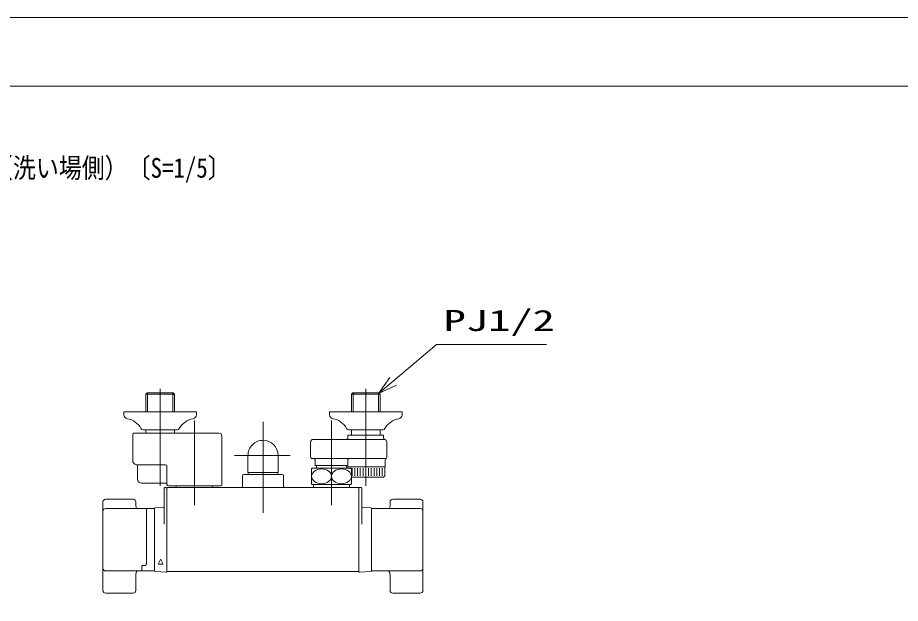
# Model space of a CAD drawing. Units: millimetres on the paper, scale 1:5. Extents: x -305 to 305, y -152 to 152.
# Drawn here: x -215.7 to -86.9, y 63.1 to 148.5 of the extents above; entities that cross this region are included whole.
import ezdxf
from ezdxf.enums import TextEntityAlignment as Align

# ---------------------------------------------------------------- set-up
doc = ezdxf.new("R2010")
doc.units = ezdxf.units.MM
doc.linetypes.add('LONG_CHAIN', pattern=[21, 18, -1, 1, -1])
doc.layers.add('0-0_PV', color=7, linetype='Continuous')
for name, color, linetype, lineweight in [('0-1_RV', 7, 'Continuous', 9), ('0-2_0', 7, 'Continuous', 9), ('0-3_DEFPOINTS', 7, 'Continuous', 9), ('0-5_図面枠', 3, 'Continuous', 9)]:
    doc.layers.add(name, color=color, linetype=linetype, lineweight=lineweight)
doc.styles.add('ＭＳ ゴシック', font='')
doc.styles.get('ＭＳ ゴシック').set_extended_font_data('MS Gothic')

# ---------------------------------------------------------------- blocks, each defined once
blk = doc.blocks.new('_OPEN30')
at = {"layer": '0-2_0'}
blk.add_line((0, 0), (-1, 0), dxfattribs=at)
blk.add_lwpolyline([(-1, 0.2679), (0, 0), (-1, -0.2679)], dxfattribs=at)

msp = doc.modelspace()

# ---------------------------------------------------------------- linework, layer by layer
at = {"layer": '0-1_RV', "linetype": 'LONG_CHAIN'}
for p, q in [((-194.867, 80.21), (-194.867, 94.365)), ((-164.867, 80.21), (-164.867, 94.365)), ((-189.867, 77.373), (-189.867, 89.723)), ((-179.861, 76.267), (-179.861, 89.537)), ((-169.867, 77.373), (-169.867, 89.723)), ((-175.876, 84.644), (-184.008, 84.644))]:
    msp.add_line(p, q, dxfattribs=at)
at = {"layer": '0-1_RV'}
for p, q in [((-196.962, 93.584), (-196.762, 93.784)), ((-192.771, 93.584), (-196.962, 93.584)), ((-196.962, 90.984), (-196.962, 93.584)), ((-196.762, 93.784), (-192.971, 93.784)), ((-196.762, 93.784), (-192.971, 93.784)), ((-196.73, 90.984), (-196.73, 93.784)), ((-193.003, 90.984), (-193.003, 93.784)), ((-192.771, 93.584), (-192.971, 93.784)), ((-192.771, 90.984), (-192.771, 93.584)), ((-166.962, 93.584), (-166.762, 93.784)), ((-162.771, 93.584), (-166.962, 93.584)), ((-166.962, 90.984), (-166.962, 93.584)), ((-166.762, 93.784), (-162.971, 93.784)), ((-166.762, 93.784), (-162.971, 93.784)), ((-166.73, 90.984), (-166.73, 93.784)), ((-163.003, 90.984), (-163.003, 93.784)), ((-162.771, 93.584), (-162.971, 93.784)), ((-162.771, 90.984), (-162.771, 93.584)), ((-189.567, 90.984), (-200.167, 90.984)), ((-200.167, 90.984), (-200.167, 90.584)), ((-189.567, 90.984), (-189.567, 90.584)), ((-159.567, 90.984), (-159.567, 90.584)), ((-198.867, 83.884), (-198.867, 87.684)), ((-186.267, 87.884), (-198.667, 87.884)), ((-192.417, 88.384), (-197.347, 88.384)), ((-196.962, 88.384), (-196.962, 87.884)), ((-192.771, 88.384), (-192.771, 87.884)), ((-167.467, 87.184), (-167.467, 87.584)), ((-167.467, 87.584), (-162.267, 87.584)), ((-167.363, 88.384), (-162.387, 88.384)), ((-166.962, 88.384), (-166.962, 87.584)), ((-162.771, 88.384), (-162.771, 87.584)), ((-162.267, 87.184), (-162.267, 87.584)), ((-185.867, 87.484), (-185.867, 80.384)), ((-172.917, 84.384), (-172.917, 86.584)), ((-172.517, 86.984), (-162.094, 86.984)), ((-161.817, 86.603), (-161.817, 84.33)), ((-182.061, 82.144), (-182.061, 84.644)), ((-177.661, 82.144), (-177.661, 84.644)), ((-172.467, 84.184), (-172.717, 84.184)), ((-172.467, 84.184), (-161.88, 84.184)), ((-172.267, 83.984), (-172.267, 83.184)), ((-167.467, 83.984), (-167.467, 83.184)), ((-162.017, 83.984), (-162.017, 82.984)), ((-162.017, 83.684), (-162.017, 83.984)), ((-198.367, 83.284), (-194.067, 83.284)), ((-198.167, 83.09), (-198.167, 81.184)), ((-193.867, 83.084), (-193.867, 80.384)), ((-172.767, 82.66), (-172.767, 80.511)), ((-167.067, 82.785), (-172.667, 82.785)), ((-167.666, 83.184), (-172.267, 83.184)), ((-172.067, 83.184), (-172.067, 82.785)), ((-167.667, 83.184), (-167.667, 82.784)), ((-167.667, 82.984), (-162.017, 82.984)), ((-167.467, 83.184), (-167.666, 83.184)), ((-166.967, 80.511), (-166.967, 82.66)), ((-166.867, 81.684), (-166.867, 82.784)), ((-166.467, 81.684), (-166.467, 82.784)), ((-166.067, 81.684), (-166.067, 82.784)), ((-165.667, 81.684), (-165.667, 82.784)), ((-165.267, 81.684), (-165.267, 82.784)), ((-164.467, 81.684), (-164.467, 82.784)), ((-164.067, 81.684), (-164.067, 82.784)), ((-163.667, 81.684), (-163.667, 82.784)), ((-163.267, 81.684), (-163.267, 82.784)), ((-162.867, 81.684), (-162.867, 82.784)), ((-162.467, 81.684), (-162.467, 82.784)), ((-162.067, 82.984), (-162.067, 81.684)), ((-182.867, 81.644), (-182.867, 80.144)), ((-177.449, 81.844), (-182.667, 81.844)), ((-182.061, 82.144), (-177.661, 82.144)), ((-182.031, 81.844), (-182.031, 82.144)), ((-177.67, 82.144), (-177.691, 82.144)), ((-177.691, 81.844), (-177.691, 82.144)), ((-177.067, 81.844), (-177.691, 81.844)), ((-176.867, 81.644), (-176.867, 80.144)), ((-162.267, 81.484), (-166.967, 81.484)), ((-162.267, 81.484), (-162.067, 81.684)), ((-197.567, 80.584), (-193.867, 80.584)), ((-194.267, 74.631), (-194.267, 79.844)), ((-194.167, 79.944), (-193.967, 79.944)), ((-193.867, 79.846), (-193.867, 67.687)), ((-193.767, 79.944), (-176.431, 79.944)), ((-193.667, 80.184), (-186.054, 80.184)), ((-192.511, 79.944), (-192.511, 80.184)), ((-189.867, 79.944), (-189.867, 80.184)), ((-187.223, 79.944), (-187.223, 80.184)), ((-187.223, 79.944), (-183.067, 79.944)), ((-177.861, 79.944), (-165.56, 79.944)), ((-176.667, 79.944), (-172.511, 79.944)), ((-172.667, 80.385), (-167.223, 80.385)), ((-172.511, 79.944), (-172.511, 80.385)), ((-167.223, 79.944), (-167.223, 80.385)), ((-167.067, 80.385), (-167.222, 80.385)), ((-165.867, 67.724), (-165.867, 79.944)), ((-165.867, 74.784), (-165.867, 79.844)), ((-165.467, 74.631), (-165.467, 79.844)), ((-203.207, 77.844), (-203.207, 64.944)), ((-202.807, 78.244), (-198.807, 78.244)), ((-198.407, 77.844), (-198.407, 77.298)), ((-161.327, 77.844), (-161.327, 77.298)), ((-156.927, 78.244), (-160.927, 78.244)), ((-156.527, 77.844), (-156.527, 64.944)), ((-202.807, 76.894), (-195.707, 76.894)), ((-196.847, 76.794), (-196.847, 71.08)), ((-196.747, 76.894), (-195.907, 76.894)), ((-195.707, 76.869), (-195.707, 67.969)), ((-195.612, 76.969), (-194.456, 77.032)), ((-164.121, 76.969), (-165.277, 77.032)), ((-164.027, 76.894), (-156.927, 76.894)), ((-164.027, 67.82), (-164.027, 76.869)), ((-156.527, 76.494), (-156.527, 76.394)), ((-156.527, 76.394), (-156.527, 68.194)), ((-156.527, 70.244), (-156.527, 74.444)), ((-195.707, 72.344), (-195.707, 67.819)), ((-196.847, 68.804), (-196.847, 71.334)), ((-197.547, 68.404), (-197.547, 67.794)), ((-197.047, 68.604), (-197.347, 68.604)), ((-194.823, 69.439), (-195.109, 68.851)), ((-195.073, 68.794), (-194.5, 68.794)), ((-194.751, 69.439), (-194.465, 68.851)), ((-202.807, 67.794), (-195.707, 67.794)), ((-198.407, 67.207), (-198.407, 64.944)), ((-196.747, 67.794), (-195.907, 67.794)), ((-195.907, 67.794), (-196.747, 67.794)), ((-195.612, 67.719), (-193.93, 67.627)), ((-193.867, 67.724), (-193.867, 67.924)), ((-164.121, 67.719), (-165.803, 67.627)), ((-164.027, 67.794), (-156.927, 67.794)), ((-161.327, 67.207), (-161.327, 64.944)), ((-198.807, 64.544), (-202.807, 64.544)), ((-160.927, 64.544), (-156.927, 64.544))]:
    msp.add_line(p, q, dxfattribs=at)
for points in [[(-138.524, 100.813), (-154.554, 100.813), (-160.879, 95.454)], [(-159.567, 90.984), (-170.167, 90.984), (-170.167, 90.584)], [(-165.867, 74.784), (-165.867, 67.924), (-165.867, 67.687)], [(-193.867, 67.724), (-165.867, 67.724), (-165.867, 67.924)]]:
    msp.add_lwpolyline(points, dxfattribs=at)
for centre, radius, start, end in [((-199.567, 90.584), 0.6, 180.00001, 260.634), ((-190.167, 90.584), 0.6, 279.367, 0), ((-169.567, 90.584), 0.6, 179.99999, 260.633), ((-160.167, 90.584), 0.6, 279.366, 0), ((-200.12, 87.229), 2.8, 28.641, 80.634), ((-189.613, 87.229), 2.8, 99.366, 151.359), ((-170.12, 87.229), 2.8, 28.641, 80.634), ((-159.613, 87.229), 2.8, 99.366, 151.359), ((-198.667, 87.684), 0.2, 90, 180.00001), ((-197.347, 88.744), 0.36, 208.641, 270), ((-197.347, 88.744), 0.36, 208.641, 270), ((-192.387, 88.744), 0.36, 270, 331.359), ((-192.387, 88.744), 0.36, 270, 331.359), ((-186.267, 87.484), 0.4, 0, 90), ((-167.347, 88.744), 0.36, 208.641, 270), ((-167.347, 88.744), 0.36, 208.641, 270), ((-162.387, 88.744), 0.36, 270, 331.359), ((-162.387, 88.744), 0.36, 270, 331.359), ((-179.861, 84.644), 2.2, 90, 180.00001), ((-179.861, 84.644), 2.2, 0, 90), ((-172.517, 86.584), 0.4, 90, 180.00001), ((-167.667, 87.184), 0.2, 284.478, 0), ((-162.067, 87.184), 0.2, 179.99999, 255.52199), ((-162.217, 86.603), 0.4, 0, 75.522), ((-198.267, 83.884), 0.6, 180.00001, 262.81901), ((-172.717, 84.384), 0.2, 179.99999, 270), ((-172.467, 83.984), 0.2, 0, 90), ((-172.467, 83.984), 0.2, 0, 90), ((-167.267, 83.984), 0.2, 90, 180.00001), ((-161.817, 83.984), 0.2, 120, 180.00001), ((-162.017, 84.33), 0.2, 300, 0), ((-198.367, 83.09), 0.2, 0, 82.819), ((-194.067, 83.084), 0.2, 0, 90), ((-171.292, 81.585), 1.825, 138.888, 143.9223), ((-168.442, 81.585), 1.825, 36.0777, 41.112), ((-197.567, 81.184), 0.6, 180.00001, 269.99899), ((-182.667, 81.644), 0.2, 90, 180.00001), ((-177.067, 81.644), 0.2, 0, 90), ((-194.167, 79.844), 0.1, 90, 180.00001), ((-193.967, 79.844), 0.1, 0, 90), ((-193.667, 80.384), 0.2, 180.00001, 270), ((-193.767, 79.844), 0.1, 90, 180.00001), ((-186.067, 80.384), 0.2, 270, 0), ((-183.067, 80.144), 0.2, 270, 0), ((-176.667, 80.144), 0.2, 179.99999, 270), ((-171.292, 81.585), 1.825, 216.0777, 221.11299), ((-168.442, 81.585), 1.825, 318.888, 323.9223), ((-165.767, 79.844), 0.1, 90, 180.00001), ((-165.567, 79.844), 0.1, 0, 90), ((-202.807, 77.844), 0.4, 90, 180.00001), ((-198.807, 77.844), 0.4, 0, 90), ((-197.407, 77.298), 1, 179.99999, 203.81567), ((-162.327, 77.298), 1, 336.18432, 0), ((-160.927, 77.844), 0.4, 90, 180.00001), ((-156.927, 77.844), 0.4, 0, 90), ((-202.807, 76.494), 0.4, 90, 180.00001), ((-196.947, 76.794), 0.1, 0, 90), ((-195.607, 76.869), 0.1, 93.11084, 180.00001), ((-194.467, 77.231), 0.2, 273.11084, 0), ((-165.267, 77.231), 0.2, 179.99999, 266.88915), ((-164.127, 76.869), 0.1, 0, 86.88916), ((-156.927, 76.494), 0.4, 0, 90), ((-197.347, 68.404), 0.2, 90, 180.00001), ((-197.047, 68.804), 0.2, 270, 0), ((-195.073, 68.834), 0.04, 154.056, 270), ((-194.787, 69.422), 0.04, 25.945, 154.055), ((-194.5, 68.834), 0.04, 270, 25.944), ((-202.807, 68.194), 0.4, 179.99999, 270), ((-197.407, 67.207), 1, 144.06974, 180.00001), ((-195.607, 67.819), 0.1, 179.99999, 266.88915), ((-193.927, 67.687), 0.06, 266.88916, 0), ((-165.807, 67.687), 0.06, 179.99999, 273.11085), ((-164.127, 67.819), 0.1, 273.11084, 0), ((-162.327, 67.207), 1, 0, 35.93025), ((-156.927, 68.194), 0.4, 270, 0), ((-202.807, 64.944), 0.4, 179.99999, 270), ((-198.807, 64.944), 0.4, 270, 0), ((-160.927, 64.944), 0.4, 179.99999, 270), ((-156.927, 64.944), 0.4, 270, 0)]:
    msp.add_arc(centre, radius, start, end, dxfattribs=at)
for centre in [(-171.317, 81.585), (-168.417, 81.585)]:
    msp.add_ellipse(centre, major_axis=(-1.45, 0), ratio=0.741179, dxfattribs=at)
at = {"layer": '0-3_DEFPOINTS'}
msp.add_line((118.983, 148.502), (-301.017, 148.502), dxfattribs=at)
at = {"layer": '0-5_図面枠'}
msp.add_lwpolyline([(-291.017, -138.498), (108.983, -138.498), (108.983, 138.502), (-291.017, 138.502)], close=True, dxfattribs=at)

# ---------------------------------------------------------------- block references
at = {"layer": '0-1_RV', "xscale": 2.77, "yscale": 2.77, "rotation": 220.27165}
msp.add_blockref('_OPEN30', (-162.992, 93.664), dxfattribs=at)

# ---------------------------------------------------------------- texts
at = {"layer": '0-0_PV', "style": 'ＭＳ ゴシック', "width": 0.85}
msp.add_text('■【各種部材図面】混合水栓（洗い場側）〔S=1/5〕', height=2.886, dxfattribs=at).set_placement((-263.187, 124.275), align=Align.BOTTOM_LEFT)
at = {"layer": '0-1_RV', "style": 'ＭＳ ゴシック', "width": 1.55}
msp.add_text('PJ1/2', height=3.079, dxfattribs=at).set_placement((-153.524, 101.869), align=Align.BOTTOM_LEFT)

doc.saveas('drawing.dxf')
